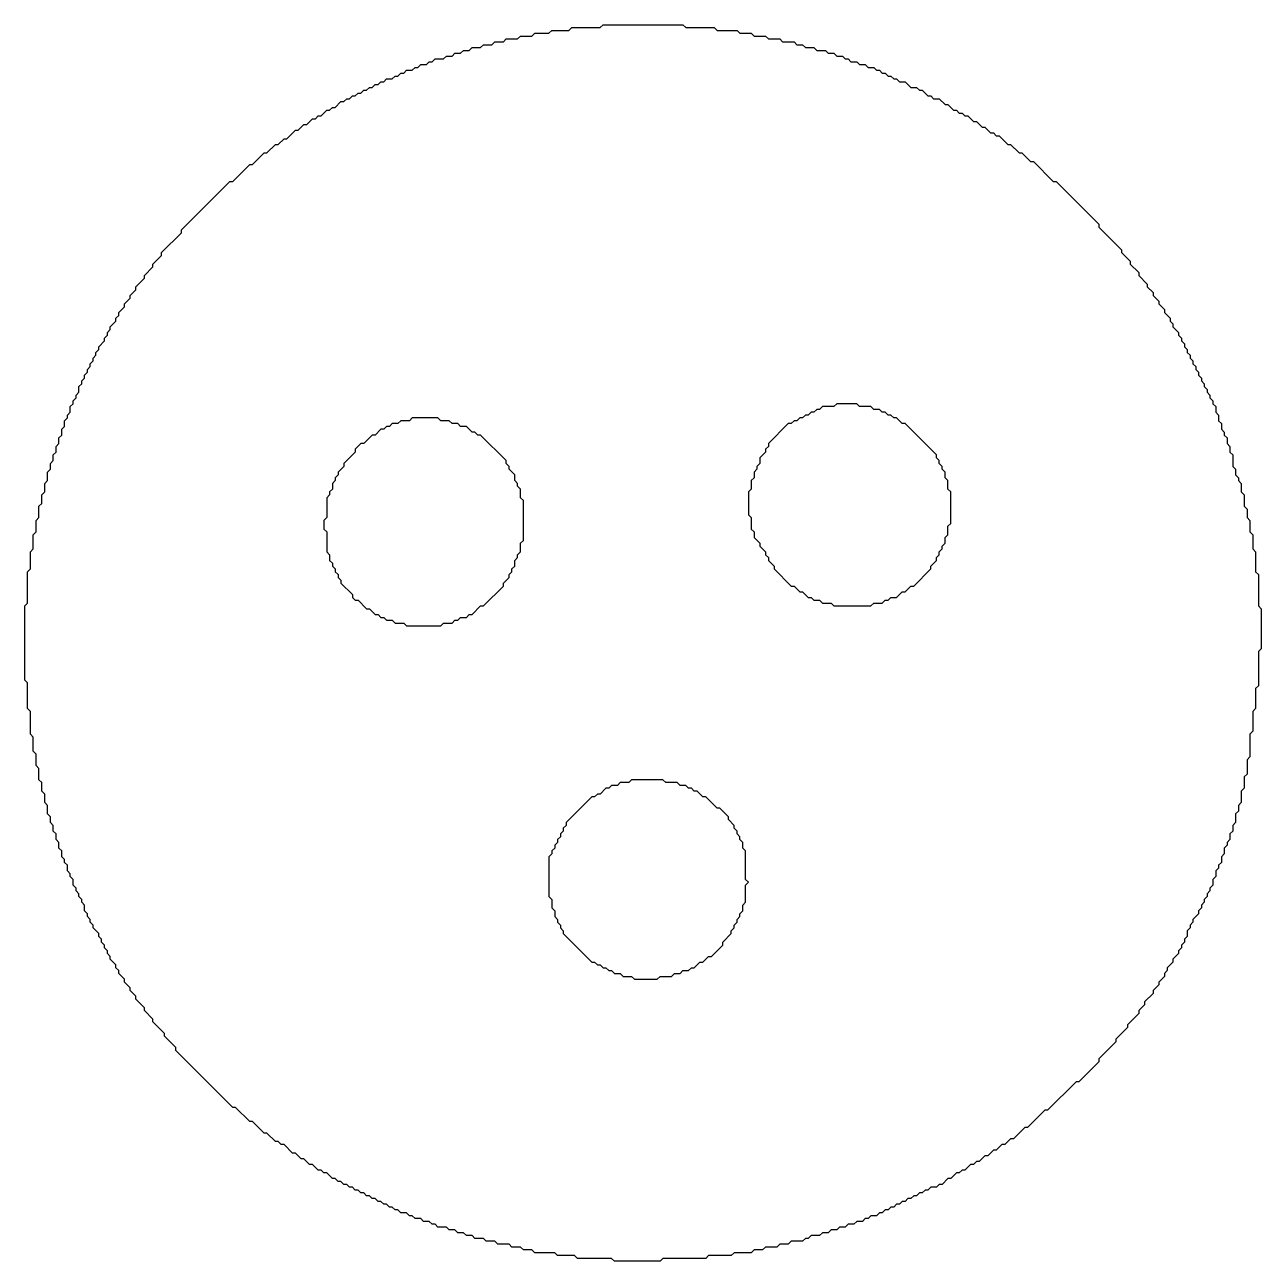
# Model space of a CAD drawing. Header units: metres. Extents: x 20 to 454, y 16 to 450.
import ezdxf

# ---------------------------------------------------------------- set-up
doc = ezdxf.new("R2010")
doc.units = ezdxf.units.M

msp = doc.modelspace()

# ---------------------------------------------------------------- linework, layer by layer
for points in [[(226, 17), (214, 17), (213, 18), (207, 18), (206, 19), (199, 19), (198, 20), (195, 20), (194, 21), (191, 21), (190, 22), (186, 22), (185, 23), (182, 23), (181, 24), (178, 24), (177, 25), (175, 25), (174, 26), (172, 26), (171, 27), (169, 27), (168, 28), (165, 28), (164, 29), (163, 29), (162, 30), (160, 30), (159, 31), (157, 31), (156, 32), (155, 32), (154, 33), (152, 33), (151, 34), (150, 34), (149, 35), (148, 35), (147, 36), (146, 36), (145, 37), (144, 37), (143, 38), (142, 38), (141, 39), (140, 39), (139, 40), (138, 40), (137, 41), (136, 41), (135, 42), (134, 42), (133, 43), (132, 43), (131, 44), (130, 44), (129, 45), (128, 45), (126, 47), (125, 47), (124, 48), (123, 48), (121, 50), (120, 50), (118, 52), (117, 52), (115, 54), (114, 54), (111, 57), (110, 57), (109, 58), (108, 58), (105, 61), (104, 61), (100, 65), (99, 65), (94, 70), (93, 70), (73, 90), (73, 91), (69, 95), (69, 96), (65, 100), (65, 101), (62, 104), (62, 105), (59, 108), (59, 109), (57, 111), (57, 112), (55, 114), (55, 115), (53, 117), (53, 118), (52, 119), (52, 120), (50, 122), (50, 123), (49, 124), (49, 125), (48, 126), (48, 127), (47, 128), (47, 129), (46, 130), (46, 131), (44, 133), (44, 134), (43, 135), (43, 136), (42, 137), (42, 138), (41, 139), (41, 141), (40, 142), (40, 143), (39, 144), (39, 145), (38, 146), (38, 147), (37, 148), (37, 150), (36, 151), (36, 152), (35, 153), (35, 155), (34, 156), (34, 157), (33, 158), (33, 160), (32, 161), (32, 163), (31, 164), (31, 166), (30, 167), (30, 169), (29, 170), (29, 172), (28, 173), (28, 176), (27, 177), (27, 180), (26, 181), (26, 184), (25, 185), (25, 189), (24, 190), (24, 194), (23, 195), (23, 200), (22, 201), (22, 209), (21, 210), (21, 219), (20, 220), (20, 246), (21, 247), (21, 258), (22, 259), (22, 265), (23, 266), (23, 271), (24, 272), (24, 276), (25, 277), (25, 281), (26, 282), (26, 285), (27, 286), (27, 289), (28, 290), (28, 293), (29, 294), (29, 296), (30, 297), (30, 299), (31, 300), (31, 302), (32, 303), (32, 305), (33, 306), (33, 308), (34, 309), (34, 311), (35, 312), (35, 313), (36, 314), (36, 316), (37, 317), (37, 318), (38, 319), (38, 320), (39, 321), (39, 323), (40, 324), (40, 325), (41, 326), (41, 327), (42, 328), (42, 329), (43, 330), (43, 331), (44, 332), (44, 333), (45, 334), (45, 335), (46, 336), (46, 337), (48, 339), (48, 340), (49, 341), (49, 342), (50, 343), (50, 344), (52, 346), (52, 347), (53, 348), (53, 349), (55, 351), (55, 352), (57, 354), (57, 355), (59, 357), (59, 358), (62, 361), (62, 362), (65, 365), (65, 366), (68, 369), (68, 370), (75, 377), (75, 378), (92, 395), (93, 395), (99, 401), (100, 401), (104, 405), (105, 405), (108, 408), (109, 408), (111, 410), (112, 410), (115, 413), (116, 413), (118, 415), (119, 415), (121, 417), (122, 417), (123, 418), (124, 418), (126, 420), (127, 420), (128, 421), (129, 421), (131, 423), (132, 423), (133, 424), (134, 424), (135, 425), (136, 425), (137, 426), (138, 426), (139, 427), (140, 427), (141, 428), (142, 428), (143, 429), (144, 429), (145, 430), (146, 430), (147, 431), (149, 431), (150, 432), (151, 432), (152, 433), (153, 433), (154, 434), (156, 434), (157, 435), (158, 435), (159, 436), (161, 436), (162, 437), (163, 437), (164, 438), (167, 438), (168, 439), (170, 439), (171, 440), (173, 440), (174, 441), (176, 441), (177, 442), (180, 442), (181, 443), (184, 443), (185, 444), (188, 444), (189, 445), (193, 445), (194, 446), (198, 446), (199, 447), (204, 447), (205, 448), (211, 448), (212, 449), (222, 449), (223, 450), (251, 450), (252, 449), (262, 449), (263, 448), (270, 448), (271, 447), (275, 447), (276, 446), (280, 446), (281, 445), (285, 445), (286, 444), (290, 444), (291, 443), (293, 443), (294, 442), (297, 442), (298, 441), (301, 441), (302, 440), (304, 440), (305, 439), (307, 439), (308, 438), (309, 438), (310, 437), (312, 437), (313, 436), (315, 436), (316, 435), (318, 435), (319, 434), (320, 434), (321, 433), (322, 433), (323, 432), (324, 432), (325, 431), (326, 431), (327, 430), (329, 430), (331, 428), (333, 428), (334, 427), (335, 427), (337, 425), (338, 425), (339, 424), (341, 424), (343, 422), (344, 422), (346, 420), (347, 420), (348, 419), (349, 419), (350, 418), (351, 418), (353, 416), (354, 416), (356, 414), (357, 414), (359, 412), (360, 412), (361, 411), (362, 411), (365, 408), (366, 408), (369, 405), (370, 405), (373, 402), (374, 402), (381, 395), (382, 395), (397, 380), (397, 379), (405, 371), (405, 370), (408, 367), (408, 366), (411, 363), (411, 362), (414, 359), (414, 358), (416, 356), (416, 355), (418, 353), (418, 352), (420, 350), (420, 349), (422, 347), (422, 346), (423, 345), (423, 344), (425, 342), (425, 341), (426, 340), (426, 339), (427, 338), (427, 337), (428, 336), (428, 335), (429, 334), (429, 333), (430, 332), (430, 331), (431, 330), (431, 329), (432, 328), (432, 327), (433, 326), (433, 325), (434, 324), (434, 323), (435, 322), (435, 321), (436, 320), (436, 319), (437, 318), (437, 317), (438, 316), (438, 314), (439, 313), (439, 311), (440, 310), (440, 308), (441, 307), (441, 306), (442, 305), (442, 303), (443, 302), (443, 300), (444, 299), (444, 295), (445, 294), (445, 292), (446, 291), (446, 290), (447, 289), (447, 286), (448, 285), (448, 281), (449, 280), (449, 277), (450, 276), (450, 272), (451, 271), (451, 266), (452, 265), (452, 258), (453, 257), (453, 246), (454, 245), (454, 231), (453, 230), (453, 218), (452, 217), (452, 210), (451, 209), (451, 202), (450, 201), (450, 193), (449, 192), (449, 187), (448, 186), (448, 182), (447, 181), (447, 177), (446, 176), (446, 174), (445, 173), (445, 170), (444, 169), (444, 167), (443, 166), (443, 164), (442, 163), (442, 162), (441, 161), (441, 159), (440, 158), (440, 156), (439, 155), (439, 154), (438, 153), (438, 151), (437, 150), (437, 148), (436, 147), (436, 146), (435, 145), (435, 144), (434, 143), (434, 142), (433, 141), (433, 140), (432, 139), (432, 138), (430, 136), (430, 135), (429, 134), (429, 133), (428, 132), (428, 130), (427, 129), (427, 128), (426, 127), (426, 126), (425, 125), (425, 124), (423, 122), (423, 121), (421, 119), (421, 118), (420, 117), (420, 116), (418, 114), (418, 113), (416, 111), (416, 110), (413, 107), (413, 106), (411, 104), (411, 103), (407, 99), (407, 98), (403, 94), (403, 93), (397, 87), (397, 86), (390, 79), (389, 79), (379, 69), (378, 69), (372, 63), (371, 63), (367, 59), (366, 59), (364, 57), (363, 57), (361, 55), (360, 55), (358, 53), (357, 53), (355, 51), (354, 51), (353, 50), (352, 50), (350, 48), (349, 48), (348, 47), (347, 47), (345, 45), (344, 45), (342, 43), (341, 43), (340, 42), (338, 42), (337, 41), (336, 41), (335, 40), (334, 40), (333, 39), (332, 39), (331, 38), (330, 38), (329, 37), (328, 37), (327, 36), (326, 36), (325, 35), (324, 35), (323, 34), (322, 34), (321, 33), (320, 33), (319, 32), (317, 32), (316, 31), (315, 31), (314, 30), (312, 30), (311, 29), (309, 29), (308, 28), (306, 28), (305, 27), (303, 27), (302, 26), (300, 26), (299, 25), (296, 25), (295, 24), (294, 24), (293, 23), (289, 23), (288, 22), (285, 22), (284, 21), (280, 21), (279, 20), (276, 20), (275, 19), (269, 19), (268, 18), (260, 18), (259, 17), (244, 17), (243, 16), (227, 16), (226, 17)], [(300, 247), (303, 247), (304, 246), (317, 246), (318, 247), (321, 247), (322, 248), (323, 248), (324, 249), (326, 249), (328, 251), (329, 251), (331, 253), (332, 253), (338, 259), (338, 260), (340, 262), (340, 263), (341, 264), (341, 265), (342, 266), (342, 267), (343, 268), (343, 270), (344, 271), (344, 274), (345, 275), (345, 286), (344, 287), (344, 290), (343, 291), (343, 293), (342, 294), (342, 295), (341, 296), (341, 297), (340, 298), (340, 299), (329, 310), (328, 310), (326, 312), (325, 312), (324, 313), (323, 313), (322, 314), (321, 314), (320, 315), (318, 315), (317, 316), (313, 316), (312, 317), (305, 317), (304, 316), (300, 316), (299, 315), (298, 315), (297, 314), (296, 314), (295, 313), (294, 313), (293, 312), (292, 312), (291, 311), (290, 311), (289, 310), (288, 310), (281, 303), (281, 302), (280, 301), (280, 300), (278, 298), (278, 296), (277, 295), (277, 294), (276, 293), (276, 291), (275, 290), (275, 287), (274, 286), (274, 278), (275, 277), (275, 273), (276, 272), (276, 270), (278, 268), (278, 267), (280, 265), (280, 264), (281, 263), (281, 262), (283, 260), (283, 259), (289, 253), (290, 253), (292, 251), (293, 251), (295, 249), (296, 249), (297, 248), (299, 248), (300, 247)], [(150, 240), (153, 240), (154, 239), (166, 239), (167, 240), (170, 240), (171, 241), (172, 241), (173, 242), (175, 242), (176, 243), (177, 243), (180, 246), (181, 246), (188, 253), (188, 254), (190, 256), (190, 257), (191, 258), (191, 259), (192, 260), (192, 262), (193, 263), (193, 264), (194, 265), (194, 268), (195, 269), (195, 283), (194, 284), (194, 287), (193, 288), (193, 289), (192, 290), (192, 292), (190, 294), (190, 295), (189, 296), (189, 297), (180, 306), (179, 306), (178, 307), (177, 307), (175, 309), (173, 309), (172, 310), (170, 310), (169, 311), (166, 311), (165, 312), (156, 312), (155, 311), (152, 311), (151, 310), (149, 310), (148, 309), (147, 309), (146, 308), (145, 308), (143, 306), (142, 306), (139, 303), (138, 303), (136, 301), (136, 300), (132, 296), (132, 295), (130, 293), (130, 292), (129, 291), (129, 290), (128, 289), (128, 287), (127, 286), (127, 285), (126, 284), (126, 277), (125, 276), (125, 273), (126, 272), (126, 265), (127, 264), (127, 262), (128, 261), (128, 260), (129, 259), (129, 258), (130, 257), (130, 256), (131, 255), (131, 254), (135, 250), (135, 249), (136, 248), (137, 248), (140, 245), (141, 245), (143, 243), (144, 243), (145, 242), (146, 242), (147, 241), (149, 241), (150, 240)], [(233, 116), (234, 115), (242, 115), (243, 116), (247, 116), (248, 117), (250, 117), (251, 118), (253, 118), (254, 119), (255, 119), (257, 121), (258, 121), (260, 123), (261, 123), (265, 127), (265, 128), (268, 131), (268, 132), (269, 133), (269, 134), (270, 135), (270, 136), (271, 137), (271, 138), (272, 139), (272, 141), (273, 142), (273, 148), (274, 149), (273, 150), (273, 160), (272, 161), (272, 163), (271, 164), (271, 165), (270, 166), (270, 167), (269, 168), (269, 169), (267, 171), (267, 172), (264, 175), (263, 175), (259, 179), (258, 179), (256, 181), (255, 181), (254, 182), (253, 182), (252, 183), (250, 183), (249, 184), (245, 184), (244, 185), (233, 185), (232, 184), (229, 184), (228, 183), (226, 183), (225, 182), (224, 182), (222, 180), (221, 180), (220, 179), (219, 179), (210, 170), (210, 169), (209, 168), (209, 167), (208, 166), (208, 165), (207, 164), (207, 163), (206, 162), (206, 161), (205, 160), (205, 159), (204, 158), (204, 144), (205, 143), (205, 140), (206, 139), (206, 137), (207, 136), (207, 135), (208, 134), (208, 133), (209, 132), (209, 131), (219, 121), (220, 121), (221, 120), (222, 120), (223, 119), (224, 119), (225, 118), (226, 118), (227, 117), (229, 117), (230, 116), (233, 116)]]:
    msp.add_lwpolyline(points, close=True)

doc.saveas('drawing.dxf')
